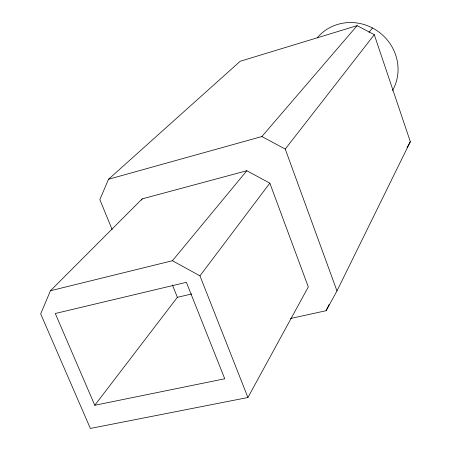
<?xml version="1.0" encoding="UTF-8"?>
<svg xmlns="http://www.w3.org/2000/svg" width="451" height="451" viewBox="0 0 451 451"><rect width="100%" height="100%" fill="white"/><g stroke="black" fill="none" stroke-linecap="round" stroke-linejoin="round"><path stroke-width="0.68" d="M50.45 290.737L40.675 313.89L90.369 428.45L247.92 397.511L308.304 286.926L269.833 183.157L246.815 170.737L142.183 198.874L50.45 290.737L172.423 260.729L246.815 170.737M290.455 318.507L326.107 310.711L336.976 290.934L410.325 141.704L374.285 34.676L357.119 25.656L240.203 61.268L108.528 179.256L99.846 199.601L112.13 229.587M141.62 200.137L142.183 198.874M326.107 310.711L329.224 304.397M407.056 147.691L410.325 141.704M392.438 90.578L393.159 89.394A46.132 43.877 37.5 0 0 377.166 30.786A46.132 43.877 37.5 0 0 317.2 37.861M247.92 397.511L199.956 275.837L269.833 183.157M94.772 405.274L224.756 378.778L186.381 282.32L55.276 313.501L94.772 405.274L177.373 297.322L191.754 293.962M336.976 290.934L285.257 149.078L374.285 34.676M368.986 32.354L372.487 27.979M108.528 179.256L261.89 136.54L357.119 25.656M261.89 136.54L285.257 149.078M172.423 260.729L199.956 275.837M172.406 284.936L177.373 297.322"/></g></svg>
